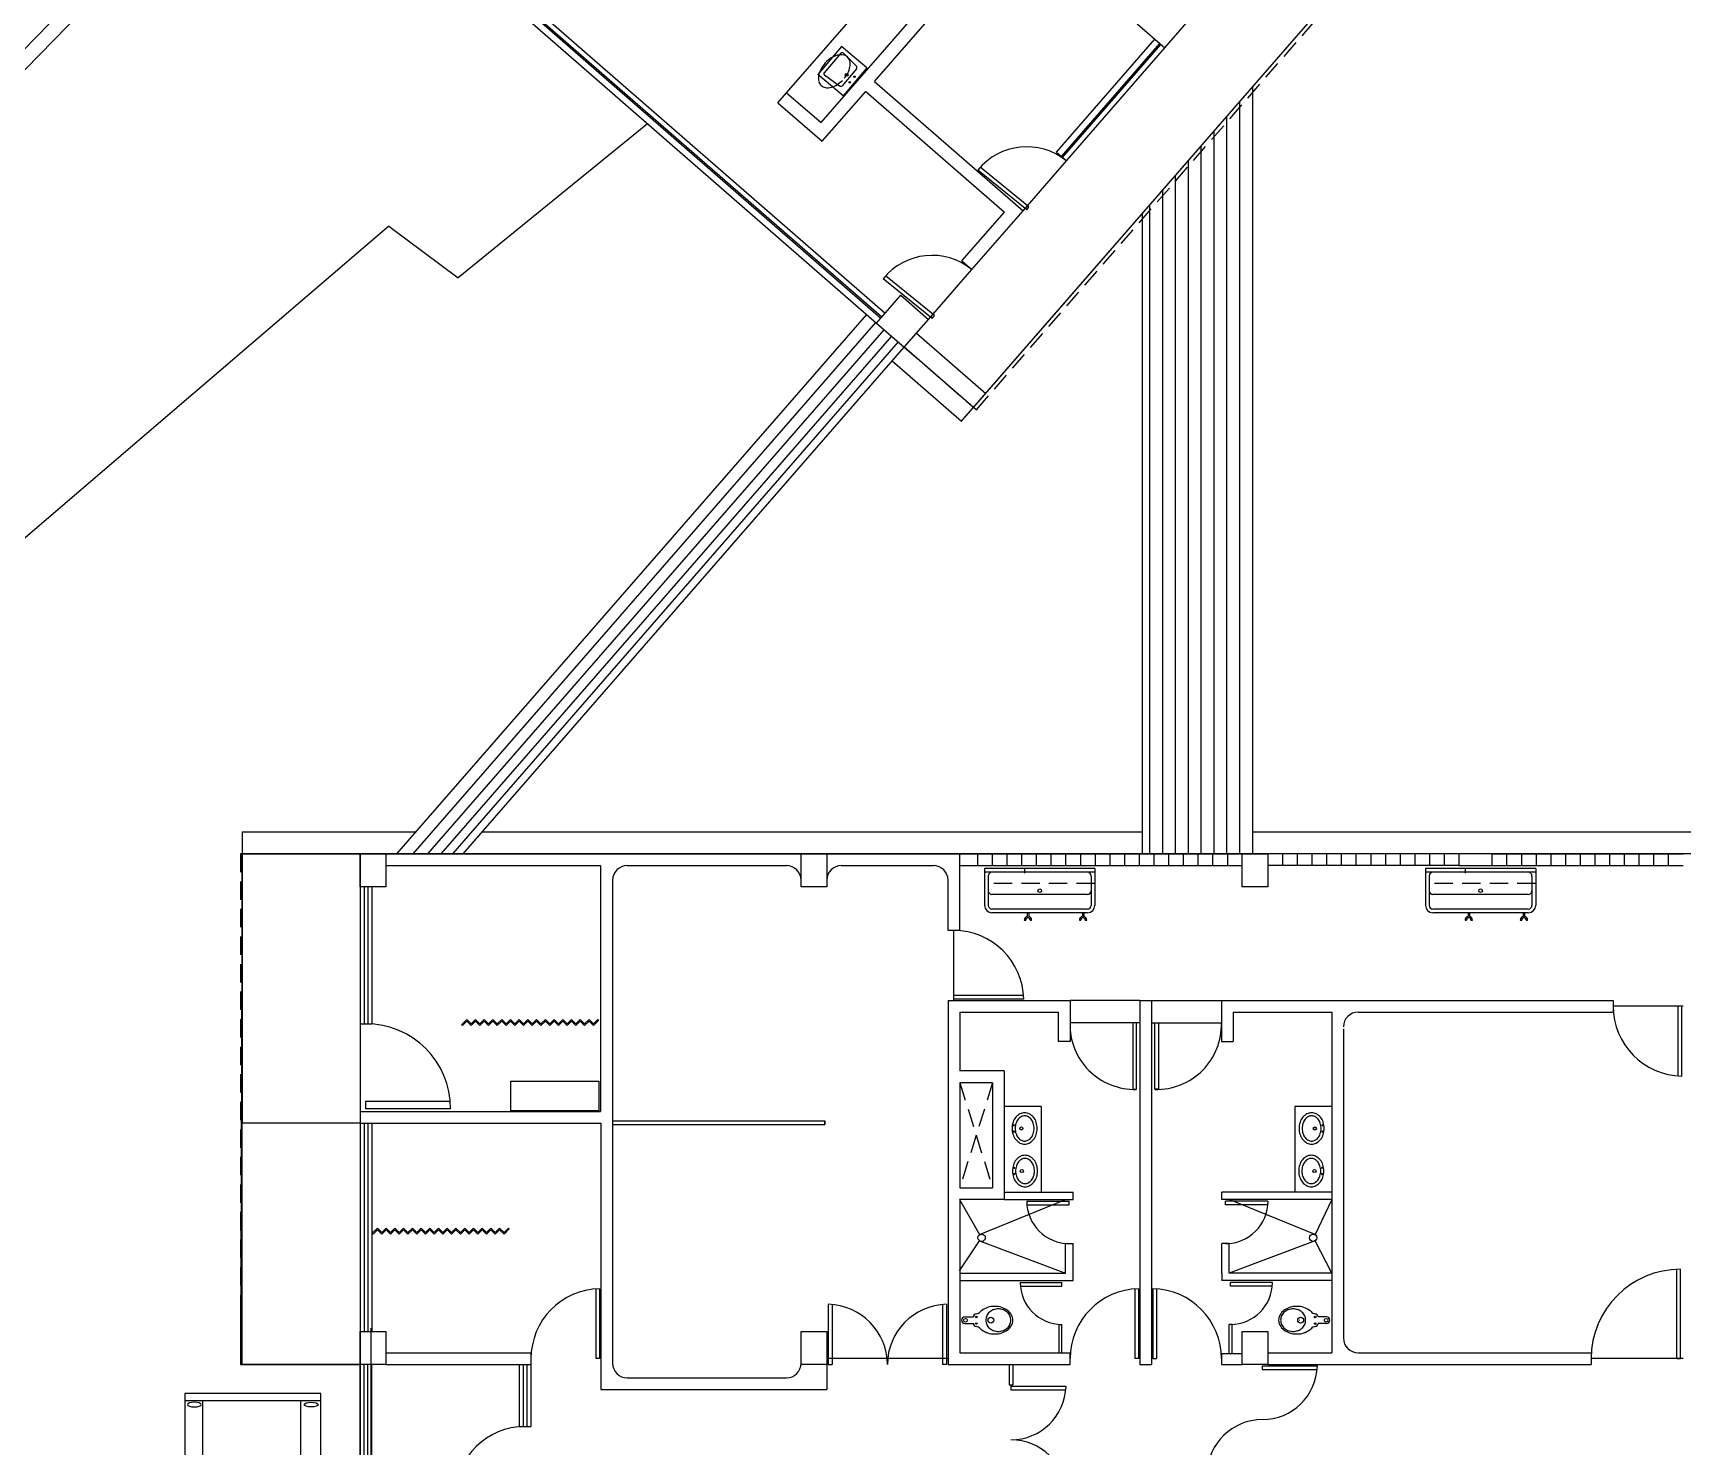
# Model space of a CAD drawing. Extents: x 0 to 130, y 0 to 88.
# Drawn here: x 44.34 to 66.79, y 35.23 to 54.46 of the extents above; entities that cross this region are included whole.
import ezdxf

# ---------------------------------------------------------------- set-up
doc = ezdxf.new("R2010")
doc.units = 0
doc.header["$MEASUREMENT"] = 0
doc.linetypes.add('HIDDEN', pattern=[0.375, 0.25, -0.125])
doc.layers.get('0').update_dxf_attribs({"color": 2, "linetype": 'CONTINUOUS'})
for name, color, linetype in [('COL', 6, 'CONTINUOUS'), ('DOOR', 2, 'CONTINUOUS'), ('DOORS', 7, 'CONTINUOUS'), ('MUEBLES', 1, 'CONTINUOUS'), ('OEX', 15, 'CONTINUOUS'), ('PROY', 1, 'HIDDEN'), ('PUER', 2, 'CONTINUOUS'), ('PUERTAS', 2, 'CONTINUOUS'), ('SANITARIOS', 1, 'CONTINUOUS'), ('VOLADO', 15, 'HIDDEN'), ('WALLS', 5, 'CONTINUOUS')]:
    doc.layers.add(name, color=color, linetype=linetype)

msp = doc.modelspace()

# ---------------------------------------------------------------- linework, layer by layer
at = {"color": 253}
for p, q in [((56.871, 41.298), (56.871, 42.248)), ((66.791, 41.218), (65.841, 41.218)), ((48.791, 40.981), (48.791, 39.781)), ((56.791, 36.423), (55.141, 36.423)), ((66.791, 36.423), (65.541, 36.423)), ((46.405, 35.95), (46.405, 30.55)), ((48.255, 35.95), (46.405, 35.95)), ((48.255, 30.55), (48.255, 35.95)), ((48.255, 35.85), (46.405, 35.85)), ((46.646, 35.85), (46.646, 34.892)), ((47.984, 34.892), (47.984, 35.85))]:
    msp.add_line(p, q, dxfattribs=at)
at = {"color": 253, "extrusion": (0, 0, -1)}
msp.add_ellipse((46.536, 35.797), major_axis=(0.0947, 0), ratio=0.343512, dxfattribs=at)
at = {"color": 253}
msp.add_ellipse((48.125, 35.797), major_axis=(-0.0947, 0), ratio=0.343512, dxfattribs=at)
at = {"layer": 'COL', "color": 253}
for p, q in [((59.364, 54.59), (59.741, 54.262)), ((59.741, 54.262), (60.069, 54.639)), ((55.818, 50.517), (56.147, 50.895)), ((55.818, 50.517), (56.147, 50.895)), ((56.147, 50.895), (56.524, 50.566)), ((56.147, 50.895), (56.524, 50.566)), ((55.818, 50.517), (56.196, 50.189)), ((55.818, 50.517), (56.196, 50.189)), ((56.196, 50.189), (56.524, 50.566)), ((56.196, 50.189), (56.524, 50.566)), ((48.791, 42.843), (48.791, 43.293)), ((48.791, 43.293), (49.141, 43.293)), ((49.141, 43.293), (49.141, 42.843)), ((54.791, 42.843), (54.791, 43.293)), ((54.791, 43.293), (55.141, 43.293)), ((55.141, 43.293), (55.141, 42.843)), ((60.791, 42.843), (60.791, 43.293)), ((60.791, 43.293), (61.141, 43.293)), ((61.141, 43.293), (61.141, 42.843)), ((49.141, 42.843), (48.791, 42.843)), ((55.141, 42.843), (54.791, 42.843)), ((61.141, 42.843), (60.791, 42.843)), ((48.791, 36.343), (48.791, 36.793)), ((48.791, 36.793), (49.141, 36.793)), ((49.141, 36.793), (49.141, 36.343)), ((54.791, 36.343), (54.791, 36.793)), ((54.791, 36.793), (55.141, 36.793)), ((55.141, 36.793), (55.141, 36.343)), ((60.791, 36.343), (60.791, 36.793)), ((60.791, 36.793), (61.141, 36.793)), ((61.141, 36.793), (61.141, 36.343)), ((49.141, 36.343), (48.791, 36.343)), ((55.141, 36.343), (54.791, 36.343)), ((61.141, 36.343), (60.791, 36.343))]:
    msp.add_line(p, q, dxfattribs=at)
at = {"layer": 'DOOR', "color": 253}
for p, q in [((50.886, 54.811), (55.818, 50.517)), ((50.945, 54.879), (55.878, 50.585)), ((50.958, 54.894), (55.891, 50.6)), ((51.004, 54.947), (55.937, 50.653)), ((58.266, 52.842), (59.605, 54.38)), ((58.334, 52.783), (59.673, 54.321)), ((58.349, 52.769), (59.688, 54.308)), ((58.402, 52.723), (59.741, 54.262)), ((58.266, 52.842), (58.402, 52.723)), ((57.861, 52.058), (57.196, 52.599)), ((57.892, 52.096), (57.226, 52.636)), ((57.861, 52.058), (57.892, 52.096)), ((57.861, 52.058), (57.892, 52.096)), ((56.574, 50.58), (55.909, 51.12)), ((56.605, 50.617), (55.94, 51.158)), ((56.574, 50.58), (56.605, 50.617)), ((56.574, 50.58), (56.605, 50.617)), ((47.186, 43.293), (47.166, 36.343)), ((75.466, 43.293), (47.186, 43.293)), ((47.186, 43.293), (48.791, 43.293)), ((47.186, 36.343), (47.186, 43.293)), ((48.791, 43.293), (48.791, 36.343)), ((56.951, 43.293), (60.791, 43.293)), ((56.951, 43.133), (60.791, 43.133)), ((57.191, 43.293), (57.191, 43.133)), ((57.391, 43.293), (57.391, 43.133)), ((57.591, 43.293), (57.591, 43.133)), ((57.791, 43.293), (57.791, 43.133)), ((57.991, 43.293), (57.991, 43.133)), ((58.191, 43.293), (58.191, 43.133)), ((58.391, 43.293), (58.391, 43.133)), ((58.591, 43.293), (58.591, 43.133)), ((58.791, 43.293), (58.791, 43.133)), ((58.991, 43.293), (58.991, 43.133)), ((59.191, 43.293), (59.191, 43.133)), ((59.391, 43.293), (59.391, 43.133)), ((59.591, 43.293), (59.591, 43.133)), ((59.791, 43.293), (59.791, 43.133)), ((59.991, 43.293), (59.991, 43.133)), ((60.191, 43.293), (60.191, 43.133)), ((60.391, 43.293), (60.391, 43.133)), ((60.591, 43.293), (60.591, 43.133)), ((63.741, 43.293), (61.141, 43.293)), ((63.741, 43.133), (61.141, 43.133)), ((61.341, 43.293), (61.341, 43.133)), ((61.541, 43.293), (61.541, 43.133)), ((61.741, 43.293), (61.741, 43.133)), ((61.941, 43.293), (61.941, 43.133)), ((62.141, 43.293), (62.141, 43.133)), ((62.341, 43.293), (62.341, 43.133)), ((62.541, 43.293), (62.541, 43.133)), ((62.741, 43.293), (62.741, 43.133)), ((62.941, 43.293), (62.941, 43.133)), ((63.141, 43.293), (63.141, 43.133)), ((63.341, 43.293), (63.341, 43.133)), ((63.541, 43.293), (63.541, 43.133)), ((64.191, 43.293), (66.791, 43.293)), ((64.191, 43.133), (66.791, 43.133)), ((64.391, 43.293), (64.391, 43.133)), ((64.591, 43.293), (64.591, 43.133)), ((64.791, 43.293), (64.791, 43.133)), ((64.991, 43.293), (64.991, 43.133)), ((65.191, 43.293), (65.191, 43.133)), ((65.391, 43.293), (65.391, 43.133)), ((65.591, 43.293), (65.591, 43.133)), ((65.791, 43.293), (65.791, 43.133)), ((65.991, 43.293), (65.991, 43.133)), ((66.191, 43.293), (66.191, 43.133)), ((66.391, 43.293), (66.391, 43.133)), ((66.591, 43.293), (66.591, 43.133)), ((48.791, 42.843), (48.791, 40.981)), ((48.846, 42.843), (48.846, 40.981)), ((48.896, 42.843), (48.896, 40.981)), ((48.951, 42.843), (48.951, 40.981)), ((57.818, 41.366), (56.871, 41.366)), ((56.871, 41.316), (56.871, 41.366)), ((57.82, 41.316), (56.871, 41.316)), ((59.401, 41.298), (58.451, 41.298)), ((59.561, 41.298), (60.511, 41.298)), ((66.723, 40.271), (66.723, 41.218)), ((66.773, 41.218), (66.723, 41.218)), ((66.773, 40.269), (66.773, 41.218)), ((48.791, 40.981), (48.951, 40.981)), ((50.242, 41.036), (50.172, 40.966)), ((50.183, 40.955), (50.172, 40.966)), ((50.242, 41.015), (50.183, 40.955)), ((50.242, 41.036), (50.302, 40.977)), ((50.242, 41.015), (50.302, 40.955)), ((50.361, 41.036), (50.302, 40.977)), ((50.361, 41.015), (50.302, 40.955)), ((50.361, 41.036), (50.421, 40.977)), ((50.361, 41.015), (50.421, 40.955)), ((50.48, 41.036), (50.421, 40.977)), ((50.48, 41.015), (50.421, 40.955)), ((50.48, 41.036), (50.539, 40.977)), ((50.48, 41.015), (50.539, 40.955)), ((50.599, 41.036), (50.539, 40.977)), ((50.599, 41.015), (50.539, 40.955)), ((50.599, 41.036), (50.658, 40.977)), ((50.599, 41.015), (50.658, 40.955)), ((50.718, 41.036), (50.658, 40.977)), ((50.718, 41.015), (50.658, 40.955)), ((50.718, 41.036), (50.777, 40.977)), ((50.718, 41.015), (50.777, 40.955)), ((50.836, 41.036), (50.777, 40.977)), ((50.836, 41.015), (50.777, 40.955)), ((50.836, 41.036), (50.896, 40.977)), ((50.836, 41.015), (50.896, 40.955)), ((50.955, 41.036), (50.896, 40.977)), ((50.955, 41.015), (50.896, 40.955)), ((50.955, 41.036), (51.015, 40.977)), ((50.955, 41.015), (51.015, 40.955)), ((51.074, 41.036), (51.015, 40.977)), ((51.074, 41.015), (51.015, 40.955)), ((51.074, 41.036), (51.133, 40.977)), ((51.074, 41.015), (51.133, 40.955)), ((51.193, 41.036), (51.133, 40.977)), ((51.193, 41.015), (51.133, 40.955)), ((51.193, 41.036), (51.252, 40.977)), ((51.193, 41.015), (51.252, 40.955)), ((51.312, 41.036), (51.252, 40.977)), ((51.312, 41.015), (51.252, 40.955)), ((51.312, 41.036), (51.371, 40.977)), ((51.312, 41.015), (51.371, 40.955)), ((51.43, 41.036), (51.371, 40.977)), ((51.43, 41.015), (51.371, 40.955)), ((51.43, 41.036), (51.49, 40.977)), ((51.43, 41.015), (51.49, 40.955)), ((51.549, 41.036), (51.49, 40.977)), ((51.549, 41.015), (51.49, 40.955)), ((51.549, 41.036), (51.609, 40.977)), ((51.549, 41.015), (51.609, 40.955)), ((51.668, 41.036), (51.609, 40.977)), ((51.668, 41.015), (51.609, 40.955)), ((51.668, 41.036), (51.727, 40.977)), ((51.668, 41.015), (51.727, 40.955)), ((51.787, 41.036), (51.727, 40.977)), ((51.787, 41.015), (51.727, 40.955)), ((51.787, 41.036), (51.846, 40.977)), ((51.787, 41.015), (51.846, 40.955)), ((51.906, 41.036), (51.846, 40.977)), ((51.906, 41.015), (51.846, 40.955)), ((51.906, 41.036), (51.965, 40.977)), ((51.906, 41.015), (51.965, 40.955)), ((52.024, 41.036), (51.965, 40.977)), ((52.035, 41.025), (51.965, 40.955)), ((52.024, 41.036), (52.035, 41.025)), ((59.401, 40.993), (58.451, 40.993)), ((59.561, 40.993), (60.511, 40.993)), ((48.791, 39.626), (48.791, 36.793)), ((48.846, 39.626), (48.846, 36.793)), ((48.896, 39.626), (48.896, 36.793)), ((48.951, 39.626), (48.951, 36.793)), ((52.226, 39.66), (55.116, 39.66)), ((52.226, 39.61), (55.116, 39.61)), ((55.116, 39.66), (55.116, 39.61)), ((55.116, 39.61), (55.116, 39.66)), ((57.556, 38.688), (58.491, 38.688)), ((58.491, 38.588), (58.491, 38.688)), ((62.011, 38.688), (60.516, 38.688)), ((60.516, 38.588), (60.516, 38.688)), ((57.556, 38.588), (58.491, 38.588)), ((62.011, 38.588), (60.516, 38.588)), ((48.957, 38.128), (49.027, 38.198)), ((48.968, 38.117), (49.027, 38.177)), ((49.087, 38.139), (49.027, 38.198)), ((49.087, 38.117), (49.027, 38.177)), ((49.087, 38.139), (49.146, 38.198)), ((49.087, 38.117), (49.146, 38.177)), ((49.205, 38.139), (49.146, 38.198)), ((49.205, 38.117), (49.146, 38.177)), ((49.205, 38.139), (49.265, 38.198)), ((49.205, 38.117), (49.265, 38.177)), ((49.324, 38.139), (49.265, 38.198)), ((49.324, 38.117), (49.265, 38.177)), ((49.324, 38.139), (49.384, 38.198)), ((49.324, 38.117), (49.384, 38.177)), ((49.443, 38.139), (49.384, 38.198)), ((49.443, 38.117), (49.384, 38.177)), ((49.443, 38.139), (49.502, 38.198)), ((49.443, 38.117), (49.502, 38.177)), ((49.562, 38.139), (49.502, 38.198)), ((49.562, 38.117), (49.502, 38.177)), ((49.562, 38.139), (49.621, 38.198)), ((49.562, 38.117), (49.621, 38.177)), ((49.681, 38.139), (49.621, 38.198)), ((49.681, 38.117), (49.621, 38.177)), ((49.681, 38.139), (49.74, 38.198)), ((49.681, 38.117), (49.74, 38.177)), ((49.799, 38.139), (49.74, 38.198)), ((49.799, 38.117), (49.74, 38.177)), ((49.799, 38.139), (49.859, 38.198)), ((49.799, 38.117), (49.859, 38.177)), ((49.918, 38.139), (49.859, 38.198)), ((49.918, 38.117), (49.859, 38.177)), ((49.918, 38.139), (49.978, 38.198)), ((49.918, 38.117), (49.978, 38.177)), ((50.037, 38.139), (49.978, 38.198)), ((50.037, 38.117), (49.978, 38.177)), ((50.037, 38.139), (50.096, 38.198)), ((50.037, 38.117), (50.096, 38.177)), ((50.156, 38.139), (50.096, 38.198)), ((50.156, 38.117), (50.096, 38.177)), ((50.156, 38.139), (50.215, 38.198)), ((50.156, 38.117), (50.215, 38.177)), ((50.275, 38.139), (50.215, 38.198)), ((50.275, 38.117), (50.215, 38.177)), ((50.275, 38.139), (50.334, 38.198)), ((50.275, 38.117), (50.334, 38.177)), ((50.393, 38.139), (50.334, 38.198)), ((50.393, 38.117), (50.334, 38.177)), ((50.393, 38.139), (50.453, 38.198)), ((50.393, 38.117), (50.453, 38.177)), ((50.512, 38.139), (50.453, 38.198)), ((50.512, 38.117), (50.453, 38.177)), ((50.512, 38.139), (50.572, 38.198)), ((50.512, 38.117), (50.572, 38.177)), ((50.631, 38.139), (50.572, 38.198)), ((50.631, 38.117), (50.572, 38.177)), ((50.631, 38.139), (50.69, 38.198)), ((50.631, 38.117), (50.69, 38.177)), ((50.75, 38.139), (50.69, 38.198)), ((50.75, 38.117), (50.69, 38.177)), ((50.75, 38.139), (50.809, 38.198)), ((50.75, 38.117), (50.82, 38.187)), ((50.809, 38.198), (50.82, 38.187)), ((48.968, 38.117), (48.957, 38.128)), ((58.391, 37.988), (58.491, 37.988)), ((58.391, 37.588), (58.391, 37.988)), ((58.491, 37.488), (58.491, 37.988)), ((60.516, 37.588), (60.516, 37.988)), ((60.616, 37.988), (60.516, 37.988)), ((60.616, 37.588), (60.616, 37.988)), ((56.951, 37.588), (58.391, 37.588)), ((60.516, 37.588), (60.516, 37.488)), ((62.011, 37.588), (60.616, 37.588)), ((66.705, 36.423), (66.705, 37.639)), ((66.757, 36.423), (66.757, 37.64)), ((51.998, 37.371), (51.998, 36.423)), ((52.048, 37.373), (52.048, 36.423)), ((56.951, 37.488), (58.491, 37.488)), ((59.333, 37.371), (59.333, 36.423)), ((59.383, 37.373), (59.383, 36.423)), ((59.578, 37.373), (59.578, 36.423)), ((59.628, 37.371), (59.628, 36.423)), ((62.011, 37.488), (60.516, 37.488)), ((55.162, 37.162), (55.162, 36.341)), ((55.214, 37.159), (55.214, 36.341)), ((56.717, 37.159), (56.717, 36.341)), ((56.769, 37.162), (56.769, 36.341)), ((58.301, 36.503), (58.301, 36.888)), ((58.301, 36.888), (58.341, 36.888)), ((58.341, 36.503), (58.341, 36.888)), ((60.616, 36.493), (60.616, 36.888)), ((60.656, 36.888), (60.616, 36.888)), ((60.656, 36.493), (60.656, 36.888)), ((52.048, 36.423), (51.998, 36.423)), ((59.383, 36.423), (59.333, 36.423)), ((59.578, 36.423), (59.628, 36.423)), ((66.705, 36.423), (66.757, 36.423)), ((47.166, 36.343), (48.791, 36.343)), ((48.791, 36.343), (47.186, 36.343)), ((48.791, 34.548), (48.791, 36.343)), ((48.791, 36.343), (48.791, 30.293)), ((48.846, 34.548), (48.846, 36.343)), ((48.896, 34.548), (48.896, 36.343)), ((48.951, 34.548), (48.951, 36.343)), ((50.956, 36.343), (50.956, 35.498)), ((51.011, 36.343), (51.011, 35.498)), ((51.061, 36.343), (51.061, 35.498)), ((51.116, 36.343), (51.116, 35.498)), ((55.162, 36.341), (55.214, 36.341)), ((56.769, 36.341), (56.717, 36.341)), ((57.621, 36.343), (57.621, 36.068)), ((57.671, 36.343), (57.671, 36.068)), ((61.066, 36.323), (61.815, 36.323)), ((61.066, 36.323), (61.066, 36.273)), ((61.066, 36.273), (61.812, 36.273)), ((57.621, 36.068), (57.671, 36.068)), ((57.646, 36.048), (58.395, 36.048)), ((57.646, 36.048), (57.646, 35.998)), ((57.646, 35.998), (58.392, 35.998)), ((50.956, 35.498), (51.116, 35.498))]:
    msp.add_line(p, q, dxfattribs=at)
for centre, radius, start, end in [((57.861, 52.058), 0.857, 50.9143, 140.9143), ((56.574, 50.58), 0.857, 50.9143, 140.9143), ((56.871, 41.298), 0.95, 1.0597, 90), ((66.791, 41.218), 0.95, 180, 268.9403), ((66.757, 36.423), 1.216, 90, 180), ((52.066, 36.423), 0.95, 91.0597, 180), ((59.401, 36.423), 0.95, 91.0597, 180), ((59.561, 36.423), 0.95, 0, 88.9403), ((55.144, 36.341), 0.821, 0, 88.7415), ((56.787, 36.341), 0.821, 91.2585, 180), ((61.066, 36.343), 0.75, 270, 358.4719), ((57.646, 36.068), 0.75, 270, 358.4719), ((51.036, 34.548), 0.95, 90, 178.9403), ((61.066, 34.843), 0.75, 90, 178.4719), ((57.646, 34.568), 0.75, 1.5281, 90)]:
    msp.add_arc(centre, radius, start, end, dxfattribs=at)
at = {"layer": 'DOORS', "color": 253}
for p, q in [((57.811, 52.045), (58.402, 52.723)), ((56.524, 50.566), (57.115, 51.245)), ((56.951, 42.248), (56.951, 43.293)), ((56.791, 42.248), (56.791, 42.933)), ((56.951, 42.248), (56.791, 42.248))]:
    msp.add_line(p, q, dxfattribs=at)
msp.add_arc((56.591, 42.933), 0.2, 360, 90, dxfattribs=at)
at = {"layer": 'MUEBLES', "color": 253}
for p, q in [((57.861, 52.058), (57.196, 52.599)), ((57.892, 52.096), (57.226, 52.636)), ((57.861, 52.058), (57.892, 52.096)), ((57.861, 52.058), (57.892, 52.096)), ((56.574, 50.58), (55.909, 51.12)), ((56.605, 50.617), (55.94, 51.158)), ((56.574, 50.58), (56.605, 50.617)), ((56.574, 50.58), (56.605, 50.617))]:
    msp.add_line(p, q, dxfattribs=at)
for centre in [(57.861, 52.058), (56.574, 50.58)]:
    msp.add_arc(centre, 0.857, 50.9143, 140.9143, dxfattribs=at)
at = {"layer": 'OEX', "color": 253}
for p, q in [((59.719, 70.141), (37.727, 47.579)), ((59.8, 69.938), (37.883, 47.453)), ((56.974, 49.18), (64.598, 57.938)), ((57.138, 49.368), (64.598, 57.938)), ((60.936, 43.593), (60.936, 53.731)), ((60.76, 43.293), (60.76, 53.529)), ((52.703, 53.229), (50.126, 51.133)), ((60.585, 43.293), (60.585, 53.328)), ((60.41, 43.293), (60.41, 53.126)), ((60.234, 43.293), (60.234, 52.925)), ((60.059, 52.723), (60.059, 43.293)), ((59.708, 52.321), (59.708, 43.293)), ((59.884, 43.293), (59.884, 52.522)), ((59.533, 52.119), (59.533, 43.293)), ((59.436, 43.293), (59.436, 52.007)), ((49.18, 51.835), (39.892, 43.873)), ((49.18, 51.835), (50.126, 51.133)), ((49.293, 43.293), (55.684, 50.635)), ((49.514, 43.293), (55.809, 50.525)), ((49.714, 43.293), (55.923, 50.426)), ((49.896, 43.293), (56.027, 50.336)), ((56.36, 50.378), (57.303, 49.557)), ((50.052, 43.293), (56.115, 50.259)), ((50.193, 43.293), (56.196, 50.189)), ((57.138, 49.368), (56.196, 50.189)), ((56.031, 50.001), (56.974, 49.18)), ((60.936, 43.293), (60.936, 46.228)), ((47.186, 43.593), (49.554, 43.593)), ((47.186, 43.593), (47.186, 39.626)), ((50.454, 43.593), (59.436, 43.593)), ((60.936, 43.593), (74.426, 43.593)), ((48.791, 39.626), (47.186, 39.626)), ((48.943, 34.938), (48.943, 36.838))]:
    msp.add_line(p, q, dxfattribs=at)
at = {"layer": 'PROY', "color": 253}
for p, q in [((47.166, 43.293), (47.166, 36.343)), ((56.951, 40.178), (57.396, 38.748)), ((57.396, 40.178), (56.951, 38.748)), ((48.791, 36.343), (47.166, 36.343))]:
    msp.add_line(p, q, dxfattribs=at)
at = {"layer": 'PROY', "color": 253, "linetype": 'HIDDEN'}
msp.add_line((48.816, 43.293), (47.166, 43.293), dxfattribs=at)
at = {"layer": 'PUER', "color": 253}
for p, q in [((50.019, 39.923), (48.866, 39.923)), ((48.866, 39.923), (48.866, 39.824)), ((50.023, 39.824), (48.866, 39.824)), ((57.862, 38.567), (58.441, 38.567)), ((57.864, 38.517), (58.441, 38.517)), ((58.441, 38.517), (58.441, 38.567)), ((61.144, 38.567), (60.566, 38.567)), ((60.566, 38.517), (60.566, 38.567)), ((61.142, 38.517), (60.566, 38.517)), ((57.771, 37.458), (58.341, 37.458)), ((57.774, 37.408), (58.341, 37.408)), ((58.341, 37.408), (58.341, 37.458)), ((61.205, 37.458), (60.636, 37.458)), ((60.636, 37.408), (60.636, 37.458)), ((61.203, 37.408), (60.636, 37.408))]:
    msp.add_line(p, q, dxfattribs=at)
for centre, radius, start, end in [((48.866, 39.824), 1.157, 0, 90), ((58.441, 38.567), 0.579, 180, 270), ((60.566, 38.567), 0.579, 270, 360), ((58.341, 37.458), 0.569, 180, 270), ((60.636, 37.458), 0.569, 270, 360)]:
    msp.add_arc(centre, radius, start, end, dxfattribs=at)
at = {"layer": 'PUERTAS', "color": 253}
for p, q in [((59.356, 40.993), (59.306, 40.993)), ((59.306, 40.993), (59.306, 40.088)), ((59.356, 40.088), (59.356, 40.993)), ((59.605, 40.088), (59.605, 40.993)), ((59.605, 40.993), (59.655, 40.993)), ((59.655, 40.993), (59.655, 40.088)), ((59.306, 40.088), (59.356, 40.088)), ((59.655, 40.088), (59.605, 40.088))]:
    msp.add_line(p, q, dxfattribs=at)
for centre, start, end in [((59.331, 40.968), 178.3634, 271.6366), ((59.63, 40.968), 268.3634, 1.6366)]:
    msp.add_arc(centre, 0.881, start, end, dxfattribs=at)
at = {"layer": 'SANITARIOS', "color": 253}
for p, q in [((54.595, 53.651), (57.116, 56.547)), ((55.342, 54.279), (55.019, 53.898)), ((55.331, 54.188), (55.107, 53.924)), ((55.686, 53.988), (55.342, 54.279)), ((55.367, 54.19), (55.545, 54.012)), ((55.362, 53.607), (55.019, 53.898)), ((55.316, 53.742), (55.112, 53.888)), ((55.546, 53.978), (55.35, 53.746)), ((55.686, 53.988), (55.362, 53.607)), ((58.788, 43.091), (57.288, 43.091)), ((57.288, 43.091), (57.288, 42.591)), ((58.788, 43.041), (57.288, 43.041)), ((57.338, 42.991), (57.338, 42.591)), ((57.829, 43.091), (57.829, 43.031)), ((58.738, 42.991), (58.738, 42.591)), ((58.788, 43.091), (58.788, 42.591)), ((64.786, 43.091), (63.286, 43.091)), ((63.286, 43.091), (63.286, 42.591)), ((64.786, 43.041), (63.286, 43.041)), ((63.336, 42.991), (63.336, 42.591)), ((63.827, 43.091), (63.827, 43.031)), ((64.736, 42.991), (64.736, 42.591)), ((64.786, 43.091), (64.786, 42.591)), ((58.688, 42.741), (57.388, 42.741)), ((64.686, 42.741), (63.386, 42.741)), ((58.688, 42.541), (57.388, 42.541)), ((58.688, 42.491), (57.388, 42.491)), ((57.868, 42.491), (57.868, 42.441)), ((57.888, 42.491), (57.888, 42.441)), ((58.618, 42.491), (58.618, 42.441)), ((58.638, 42.491), (58.638, 42.441)), ((64.686, 42.541), (63.386, 42.541)), ((64.686, 42.491), (63.386, 42.491)), ((63.866, 42.491), (63.866, 42.441)), ((63.886, 42.491), (63.886, 42.441)), ((64.616, 42.491), (64.616, 42.441)), ((64.636, 42.491), (64.636, 42.441)), ((57.828, 42.392), (57.848, 42.392)), ((57.908, 42.392), (57.928, 42.392)), ((58.578, 42.392), (58.598, 42.392)), ((58.658, 42.392), (58.678, 42.392)), ((63.826, 42.392), (63.846, 42.392)), ((63.906, 42.392), (63.926, 42.392)), ((64.576, 42.392), (64.596, 42.392)), ((64.656, 42.392), (64.676, 42.392)), ((50.84, 39.797), (50.84, 40.197)), ((50.84, 40.197), (52.04, 40.197)), ((52.04, 40.197), (52.04, 39.797)), ((52.04, 39.797), (50.84, 39.797)), ((58.056, 39.852), (57.556, 39.852)), ((58.056, 39.852), (58.056, 38.688)), ((61.511, 39.852), (61.511, 38.688)), ((62.011, 39.852), (61.511, 39.852)), ((56.946, 38.588), (57.22, 38.11)), ((57.22, 38.11), (58.391, 38.588)), ((61.786, 38.11), (60.616, 38.588)), ((62.011, 38.588), (61.786, 38.11)), ((56.946, 37.618), (57.22, 38.027)), ((57.22, 38.027), (58.391, 37.588)), ((61.786, 38.027), (60.616, 37.588)), ((62.011, 37.588), (61.786, 38.027)), ((57.02, 36.991), (57.135, 36.991)), ((57.02, 36.901), (57.135, 36.901)), ((61.941, 36.991), (61.826, 36.991)), ((61.941, 36.901), (61.826, 36.901))]:
    msp.add_line(p, q, dxfattribs=at)
at = {"layer": 'SANITARIOS', "color": 253, "linetype": 'HIDDEN'}
for p, q in [((58.788, 42.891), (57.288, 42.891)), ((64.786, 42.891), (63.286, 42.891))]:
    msp.add_line(p, q, dxfattribs=at)
at = {"layer": 'SANITARIOS', "color": 253}
for centre, radius in [((55.41, 53.895), 0.02), ((55.454, 53.792), 0.01), ((55.518, 53.868), 0.01), ((58.038, 42.791), 0.025), ((64.036, 42.791), 0.025), ((57.683, 39.598), 0.0085), ((57.683, 39.513), 0.0085), ((57.789, 39.555), 0.0213), ((61.782, 39.555), 0.0213), ((61.888, 39.598), 0.0085), ((61.888, 39.513), 0.0085), ((57.688, 39.019), 0.0085), ((57.688, 38.934), 0.0085), ((57.794, 38.976), 0.0213), ((61.777, 38.976), 0.0213), ((61.883, 39.019), 0.0085), ((61.883, 38.934), 0.0085), ((57.248, 38.068), 0.05), ((61.758, 38.068), 0.05), ((57.027, 36.945), 0.025), ((57.175, 36.99), 0.01), ((57.175, 36.9), 0.01), ((57.373, 36.946), 0.04), ((57.386, 36.946), 0.000426), ((61.588, 36.946), 0.04), ((61.575, 36.946), 0.000426), ((61.786, 36.99), 0.01), ((61.786, 36.9), 0.01), ((61.934, 36.945), 0.025)]:
    msp.add_circle(centre, radius, dxfattribs=at)
for centre, radius, start, end in [((55.429, 53.774), 0.418, 122.8987, 137.5212), ((55.359, 53.881), 0.29, 105.3157, 122.8987), ((55.334, 53.97), 0.197, 80.851, 105.3157), ((55.35, 54.172), 0.025, 44.956, 139.7197), ((55.349, 54.059), 0.108, 47.5212, 80.851), ((55.349, 54.059), 0.108, 14.1915, 47.5212), ((55.224, 53.85), 0.197, 169.7267, 194.1915), ((55.315, 53.833), 0.29, 152.1437, 169.7267), ((55.429, 53.774), 0.418, 137.5212, 152.1437), ((55.126, 53.908), 0.025, 139.7197, 234.4833), ((55.057, 54.113), 0.418, 320.5156, 332.1437), ((55.171, 54.053), 0.29, 332.1437, 349.7267), ((55.262, 54.037), 0.197, 349.7267, 14.1915), ((55.527, 53.994), 0.025, 319.7197, 44.956), ((55.137, 53.828), 0.108, 194.1915, 227.5212), ((55.137, 53.828), 0.108, 227.5212, 260.851), ((55.152, 53.916), 0.197, 260.851, 285.3157), ((55.127, 54.006), 0.29, 285.3157, 302.8987), ((55.057, 54.113), 0.418, 302.8987, 315.1668), ((55.33, 53.763), 0.025, 234.4833, 319.7197), ((57.388, 42.991), 0.05, 90, 180), ((58.688, 42.991), 0.05, 360, 90), ((63.386, 42.991), 0.05, 90, 180), ((64.686, 42.991), 0.05, 360, 90), ((57.388, 42.791), 0.05, 180, 270), ((58.688, 42.791), 0.05, 270, 360), ((63.386, 42.791), 0.05, 180, 270), ((64.686, 42.791), 0.05, 270, 360), ((57.388, 42.591), 0.1, 180, 270), ((57.388, 42.591), 0.05, 180, 270), ((57.878, 42.392), 0.05, 101.8845, 180), ((57.878, 42.392), 0.05, 0, 78.8101), ((58.628, 42.392), 0.05, 101.8845, 180), ((58.628, 42.392), 0.05, 0, 78.8101), ((58.688, 42.591), 0.1, 270, 0), ((58.688, 42.591), 0.05, 270, 360), ((63.386, 42.591), 0.1, 180, 270), ((63.386, 42.591), 0.05, 180, 270), ((63.876, 42.392), 0.05, 101.8845, 180), ((63.876, 42.392), 0.05, 0, 78.8101), ((64.626, 42.392), 0.05, 101.8845, 180), ((64.626, 42.392), 0.05, 0, 78.8101), ((64.686, 42.591), 0.1, 270, 0), ((64.686, 42.591), 0.05, 270, 360), ((57.878, 42.392), 0.03, 0, 180), ((58.628, 42.392), 0.03, 0, 180), ((63.876, 42.392), 0.03, 0, 180), ((64.626, 42.392), 0.03, 0, 180), ((57.852, 39.595), 0.179, 117.3852, 141.3541), ((57.833, 39.631), 0.138, 90, 117.3852), ((57.833, 39.631), 0.138, 62.6148, 90), ((57.814, 39.595), 0.179, 38.6459, 62.6148), ((61.757, 39.595), 0.179, 117.3852, 141.3541), ((61.738, 39.631), 0.138, 90, 117.3852), ((61.738, 39.631), 0.138, 62.6148, 90), ((61.719, 39.595), 0.179, 38.6459, 62.6148), ((57.929, 39.555), 0.267, 161.6748, 180), ((57.929, 39.555), 0.267, 180, 198.3252), ((57.882, 39.571), 0.218, 141.3541, 161.6748), ((57.929, 39.555), 0.225, 161.6748, 180), ((57.929, 39.555), 0.225, 180, 198.3252), ((57.882, 39.571), 0.175, 141.3541, 161.6748), ((57.852, 39.595), 0.137, 117.3852, 141.3541), ((57.833, 39.631), 0.0956, 90, 117.3852), ((57.833, 39.631), 0.0956, 62.6148, 90), ((57.814, 39.595), 0.137, 38.6459, 62.6148), ((57.784, 39.571), 0.175, 18.3252, 38.6459), ((57.737, 39.555), 0.225, 0, 18.3252), ((57.737, 39.555), 0.225, 341.6748, 360), ((57.784, 39.571), 0.218, 18.3252, 38.6459), ((57.737, 39.555), 0.267, 360, 18.3252), ((57.737, 39.555), 0.267, 341.6748, 0), ((61.834, 39.555), 0.267, 161.6748, 180), ((61.834, 39.555), 0.267, 180, 198.3252), ((61.787, 39.571), 0.218, 141.3541, 161.6748), ((61.834, 39.555), 0.225, 161.6748, 180), ((61.834, 39.555), 0.225, 180, 198.3252), ((61.787, 39.571), 0.175, 141.3541, 161.6748), ((61.757, 39.595), 0.137, 117.3852, 141.3541), ((61.738, 39.631), 0.0956, 90, 117.3852), ((61.738, 39.631), 0.0956, 62.6148, 90), ((61.719, 39.595), 0.137, 38.6459, 62.6148), ((61.689, 39.571), 0.175, 18.3252, 38.6459), ((61.642, 39.555), 0.225, 0, 18.3252), ((61.642, 39.555), 0.225, 341.6748, 360), ((61.689, 39.571), 0.218, 18.3252, 38.6459), ((61.642, 39.555), 0.267, 0, 18.3252), ((61.642, 39.555), 0.267, 341.6748, 0), ((57.882, 39.54), 0.218, 198.3252, 218.6459), ((57.852, 39.516), 0.179, 218.6459, 242.6148), ((57.882, 39.54), 0.175, 198.3252, 218.6459), ((57.852, 39.516), 0.137, 218.6459, 242.6148), ((57.833, 39.479), 0.138, 242.6148, 270), ((57.833, 39.479), 0.0956, 242.6148, 270), ((57.833, 39.479), 0.0956, 270, 297.3852), ((57.833, 39.479), 0.138, 270, 297.3852), ((57.814, 39.516), 0.137, 297.3852, 321.3541), ((57.814, 39.516), 0.179, 297.3852, 321.3541), ((57.784, 39.54), 0.175, 321.3541, 341.6748), ((57.784, 39.54), 0.218, 321.3541, 341.6748), ((61.787, 39.54), 0.218, 198.3252, 218.6459), ((61.757, 39.516), 0.179, 218.6459, 242.6148), ((61.787, 39.54), 0.175, 198.3252, 218.6459), ((61.757, 39.516), 0.137, 218.6459, 242.6148), ((61.738, 39.479), 0.138, 242.6148, 270), ((61.738, 39.479), 0.0956, 242.6148, 270), ((61.738, 39.479), 0.0956, 270, 297.3852), ((61.738, 39.479), 0.138, 270, 297.3852), ((61.719, 39.516), 0.137, 297.3852, 321.3541), ((61.719, 39.516), 0.179, 297.3852, 321.3541), ((61.689, 39.54), 0.175, 321.3541, 341.6748), ((61.689, 39.54), 0.218, 321.3541, 341.6748), ((57.887, 38.992), 0.218, 141.3541, 161.6748), ((57.857, 39.016), 0.179, 117.3852, 141.3541), ((57.887, 38.992), 0.175, 141.3541, 161.6748), ((57.857, 39.016), 0.137, 117.3852, 141.3541), ((57.838, 39.052), 0.138, 90, 117.3852), ((57.838, 39.052), 0.0956, 90, 117.3852), ((57.838, 39.052), 0.138, 62.6148, 90), ((57.838, 39.052), 0.0956, 62.6148, 90), ((57.819, 39.016), 0.137, 38.6459, 62.6148), ((57.819, 39.016), 0.179, 38.6459, 62.6148), ((57.789, 38.992), 0.175, 18.3252, 38.6459), ((57.789, 38.992), 0.218, 18.3252, 38.6459), ((61.782, 38.992), 0.218, 141.3541, 161.6748), ((61.752, 39.016), 0.179, 117.3852, 141.3541), ((61.782, 38.992), 0.175, 141.3541, 161.6748), ((61.752, 39.016), 0.137, 117.3852, 141.3541), ((61.733, 39.052), 0.138, 90, 117.3852), ((61.733, 39.052), 0.0956, 90, 117.3852), ((61.733, 39.052), 0.138, 62.6148, 90), ((61.733, 39.052), 0.0956, 62.6148, 90), ((61.714, 39.016), 0.137, 38.6459, 62.6148), ((61.714, 39.016), 0.179, 38.6459, 62.6148), ((61.684, 38.992), 0.175, 18.3252, 38.6459), ((61.684, 38.992), 0.218, 18.3252, 38.6459), ((57.934, 38.976), 0.267, 161.6748, 180), ((57.934, 38.976), 0.267, 180, 198.3252), ((57.887, 38.961), 0.218, 198.3252, 218.6459), ((57.934, 38.976), 0.225, 161.6748, 180), ((57.934, 38.976), 0.225, 180, 198.3252), ((57.887, 38.961), 0.175, 198.3252, 218.6459), ((57.857, 38.937), 0.137, 218.6459, 242.6148), ((57.819, 38.937), 0.137, 297.3852, 321.3541), ((57.789, 38.961), 0.175, 321.3541, 341.6748), ((57.742, 38.976), 0.225, 0, 18.3252), ((57.742, 38.976), 0.225, 341.6748, 360), ((57.789, 38.961), 0.218, 321.3541, 341.6748), ((57.742, 38.976), 0.267, 360, 18.3252), ((57.742, 38.976), 0.267, 341.6748, 0), ((61.829, 38.976), 0.267, 161.6748, 180), ((61.829, 38.976), 0.267, 180, 198.3252), ((61.782, 38.961), 0.218, 198.3252, 218.6459), ((61.829, 38.976), 0.225, 161.6748, 180), ((61.829, 38.976), 0.225, 180, 198.3252), ((61.782, 38.961), 0.175, 198.3252, 218.6459), ((61.752, 38.937), 0.137, 218.6459, 242.6148), ((61.714, 38.937), 0.137, 297.3852, 321.3541), ((61.684, 38.961), 0.175, 321.3541, 341.6748), ((61.637, 38.976), 0.225, 0, 18.3252), ((61.637, 38.976), 0.225, 341.6748, 360), ((61.684, 38.961), 0.218, 321.3541, 341.6748), ((61.637, 38.976), 0.267, 0, 18.3252), ((61.637, 38.976), 0.267, 341.6748, 0), ((57.857, 38.937), 0.179, 218.6459, 242.6148), ((57.838, 38.9), 0.138, 242.6148, 270), ((57.838, 38.9), 0.0956, 242.6148, 270), ((57.838, 38.9), 0.0956, 270, 297.3852), ((57.838, 38.9), 0.138, 270, 297.3852), ((57.819, 38.937), 0.179, 297.3852, 321.3541), ((61.752, 38.937), 0.179, 218.6459, 242.6148), ((61.733, 38.9), 0.138, 242.6148, 270), ((61.733, 38.9), 0.0956, 242.6148, 270), ((61.733, 38.9), 0.0956, 270, 297.3852), ((61.733, 38.9), 0.138, 270, 297.3852), ((61.714, 38.937), 0.179, 297.3852, 321.3541), ((57.144, 37.153), 0.126, 284.2644, 314.1356), ((57.371, 36.919), 0.201, 127.186, 134.1356), ((57.404, 36.876), 0.254, 107.4451, 127.186), ((57.46, 36.94), 0.157, 132.3032, 155.5267), ((57.425, 36.809), 0.325, 90, 107.4451), ((57.469, 36.93), 0.17, 110.6538, 132.3032), ((57.475, 36.914), 0.186, 90, 110.6538), ((57.425, 36.809), 0.325, 72.5549, 90), ((57.475, 36.914), 0.186, 69.3462, 90), ((57.446, 36.876), 0.254, 52.814, 72.5549), ((57.481, 36.93), 0.17, 47.6968, 69.3462), ((57.49, 36.94), 0.157, 24.4733, 47.6968), ((57.479, 36.919), 0.201, 28.6338, 52.814), ((61.482, 36.919), 0.201, 127.186, 151.3662), ((61.471, 36.94), 0.157, 132.3032, 155.5267), ((61.515, 36.876), 0.254, 107.4451, 127.186), ((61.48, 36.93), 0.17, 110.6538, 132.3032), ((61.486, 36.914), 0.186, 90, 110.6538), ((61.536, 36.809), 0.325, 90, 107.4451), ((61.486, 36.914), 0.186, 69.3462, 90), ((61.536, 36.809), 0.325, 72.5549, 90), ((61.492, 36.93), 0.17, 47.6968, 69.3462), ((61.501, 36.94), 0.157, 24.4733, 47.6968), ((61.557, 36.876), 0.254, 52.814, 72.5549), ((61.59, 36.919), 0.201, 45.8644, 52.814), ((61.817, 37.153), 0.126, 225.8644, 255.7356), ((57.02, 36.946), 0.045, 90, 270), ((57.175, 36.991), 0.04, 90, 180), ((57.175, 36.901), 0.04, 180, 270), ((57.175, 36.901), 0.04, 180, 270), ((57.144, 36.739), 0.126, 45.8644, 75.7356), ((57.371, 36.973), 0.201, 224.8569, 225.4245), ((57.371, 36.973), 0.201, 225.8323, 232.814), ((57.446, 36.946), 0.141, 155.5267, 180), ((57.446, 36.946), 0.141, 180, 204.4733), ((57.46, 36.952), 0.157, 204.4733, 227.6968), ((57.469, 36.962), 0.17, 227.6968, 249.3462), ((57.481, 36.962), 0.17, 290.6538, 312.3032), ((57.49, 36.952), 0.157, 312.3032, 335.5267), ((57.479, 36.973), 0.201, 307.186, 331.3662), ((57.504, 36.946), 0.141, 0, 24.4733), ((57.504, 36.946), 0.141, 335.5267, 0), ((57.528, 36.946), 0.144, 0, 28.6338), ((57.528, 36.946), 0.144, 331.3662, 0), ((61.433, 36.946), 0.144, 151.3662, 180), ((61.433, 36.946), 0.144, 180, 208.6338), ((61.482, 36.973), 0.201, 208.6338, 232.814), ((61.457, 36.946), 0.141, 155.5267, 180), ((61.457, 36.946), 0.141, 180, 204.4733), ((61.471, 36.952), 0.157, 204.4733, 227.6968), ((61.48, 36.962), 0.17, 227.6968, 249.3462), ((61.492, 36.962), 0.17, 290.6538, 312.3032), ((61.501, 36.952), 0.157, 312.3032, 335.5267), ((61.515, 36.946), 0.141, 360, 24.4733), ((61.515, 36.946), 0.141, 335.5267, 360), ((61.59, 36.973), 0.201, 307.186, 314.1677), ((61.817, 36.739), 0.126, 104.2644, 134.1356), ((61.59, 36.973), 0.201, 314.5755, 315.1431), ((61.786, 36.991), 0.04, 0, 90), ((61.786, 36.901), 0.04, 270, 0), ((61.786, 36.901), 0.04, 270, 0), ((61.941, 36.946), 0.045, 270, 90), ((57.404, 37.016), 0.254, 232.814, 252.5549), ((57.404, 37.016), 0.254, 243.4734, 252.5549), ((57.425, 37.083), 0.325, 252.5549, 270), ((57.425, 37.083), 0.325, 252.5549, 270), ((57.475, 36.978), 0.186, 249.3462, 270), ((57.425, 37.083), 0.325, 270, 287.4451), ((57.475, 36.978), 0.186, 270, 290.6538), ((57.446, 37.016), 0.254, 287.4451, 307.186), ((61.515, 37.016), 0.254, 232.814, 252.5549), ((61.486, 36.978), 0.186, 249.3462, 270), ((61.536, 37.083), 0.325, 252.5549, 270), ((61.486, 36.978), 0.186, 270, 290.6538), ((61.536, 37.083), 0.325, 270, 287.4451), ((61.536, 37.083), 0.325, 270, 287.4451), ((61.557, 37.016), 0.254, 287.4451, 307.186), ((61.557, 37.016), 0.254, 287.4451, 296.5266)]:
    msp.add_arc(centre, radius, start, end, dxfattribs=at)
at = {"layer": 'VOLADO', "color": 253}
for p, q in [((57.176, 49.336), (64.636, 57.905)), ((57.176, 49.336), (64.636, 57.905)), ((56.196, 50.189), (57.176, 49.336)), ((56.196, 50.189), (57.176, 49.336))]:
    msp.add_line(p, q, dxfattribs=at)
at = {"layer": 'WALLS', "color": 253}
for p, q in [((55.789, 53.804), (59.991, 58.632)), ((55.063, 53.244), (57.584, 56.14)), ((55.063, 53.244), (57.584, 56.14)), ((51.004, 54.947), (55.937, 50.653)), ((58.266, 52.842), (59.605, 54.38)), ((58.402, 52.723), (59.741, 54.262)), ((55.08, 52.99), (55.671, 53.669)), ((55.08, 52.99), (55.671, 53.669)), ((55.671, 53.669), (57.557, 52.027)), ((55.671, 53.669), (57.557, 52.027)), ((55.789, 53.804), (57.811, 52.045)), ((55.789, 53.804), (57.811, 52.045)), ((54.477, 53.515), (54.595, 53.651)), ((54.477, 53.515), (54.595, 53.651)), ((54.477, 53.515), (55.08, 52.99)), ((54.477, 53.515), (55.08, 52.99)), ((54.595, 53.651), (55.063, 53.244)), ((54.595, 53.651), (55.063, 53.244)), ((58.266, 52.842), (58.402, 52.723)), ((56.979, 51.363), (57.557, 52.027)), ((56.979, 51.363), (57.557, 52.027)), ((57.115, 51.245), (57.811, 52.045)), ((57.115, 51.245), (57.811, 52.045)), ((56.979, 51.363), (57.115, 51.245)), ((56.979, 51.363), (57.115, 51.245)), ((49.141, 43.293), (54.791, 43.293)), ((49.141, 43.133), (52.061, 43.133)), ((52.061, 43.133), (52.061, 39.786)), ((52.426, 43.133), (54.591, 43.133)), ((55.141, 43.293), (56.951, 43.293)), ((55.341, 43.133), (56.591, 43.133)), ((64.191, 43.293), (63.741, 43.293)), ((63.741, 43.293), (63.741, 43.133)), ((63.741, 43.133), (64.191, 43.133)), ((64.191, 43.293), (64.191, 43.133)), ((52.226, 42.933), (52.226, 36.361)), ((56.791, 41.298), (56.791, 36.343)), ((56.791, 41.298), (58.451, 41.298)), ((56.951, 41.138), (58.291, 41.138)), ((56.951, 41.138), (56.951, 40.338)), ((58.291, 41.138), (58.291, 40.738)), ((58.451, 41.298), (58.451, 40.738)), ((59.401, 41.298), (59.401, 36.343)), ((59.401, 41.298), (59.561, 41.298)), ((59.561, 41.298), (59.561, 36.343)), ((60.511, 41.298), (65.841, 41.298)), ((60.511, 41.298), (60.511, 40.738)), ((60.671, 41.138), (62.011, 41.138)), ((60.671, 41.138), (60.671, 40.738)), ((62.011, 41.138), (62.011, 36.503)), ((62.371, 41.138), (65.841, 41.138)), ((65.841, 41.298), (65.841, 41.138)), ((62.171, 40.913), (62.171, 36.703)), ((58.451, 40.738), (58.291, 40.738)), ((60.511, 40.738), (60.671, 40.738)), ((57.556, 40.338), (56.951, 40.338)), ((57.556, 40.338), (57.556, 38.588)), ((57.396, 40.178), (56.951, 40.178)), ((56.951, 40.178), (56.951, 38.748)), ((57.396, 40.178), (57.396, 38.748)), ((48.791, 39.786), (48.791, 39.626)), ((48.791, 39.786), (52.061, 39.786)), ((48.791, 39.626), (52.066, 39.626)), ((52.066, 39.626), (52.066, 36.001)), ((56.951, 38.748), (57.396, 38.748)), ((57.556, 38.588), (56.946, 38.588)), ((56.951, 38.588), (56.951, 36.503)), ((49.141, 36.503), (51.116, 36.503)), ((51.116, 36.503), (51.116, 36.343)), ((56.951, 36.503), (58.451, 36.503)), ((58.451, 36.343), (58.451, 36.503)), ((60.511, 36.493), (60.791, 36.493)), ((60.511, 36.493), (60.511, 36.343)), ((61.141, 36.503), (62.011, 36.503)), ((62.371, 36.503), (65.541, 36.503)), ((65.541, 36.503), (65.541, 36.343)), ((49.141, 36.343), (51.116, 36.343)), ((52.426, 36.161), (54.591, 36.161)), ((55.141, 36.343), (55.141, 36.001)), ((56.791, 36.343), (58.451, 36.343)), ((59.401, 36.343), (59.561, 36.343)), ((60.511, 36.343), (60.791, 36.343)), ((61.141, 36.343), (65.541, 36.343)), ((52.066, 36.001), (55.141, 36.001))]:
    msp.add_line(p, q, dxfattribs=at)
for centre, start, end in [((52.426, 42.933), 90, 180), ((54.591, 42.933), 0, 90), ((55.341, 42.933), 90, 180), ((62.371, 40.938), 90, 180), ((62.371, 36.703), 180, 270), ((52.426, 36.361), 180, 270), ((54.591, 36.361), 270, 0)]:
    msp.add_arc(centre, 0.2, start, end, dxfattribs=at)

doc.saveas('drawing.dxf')
